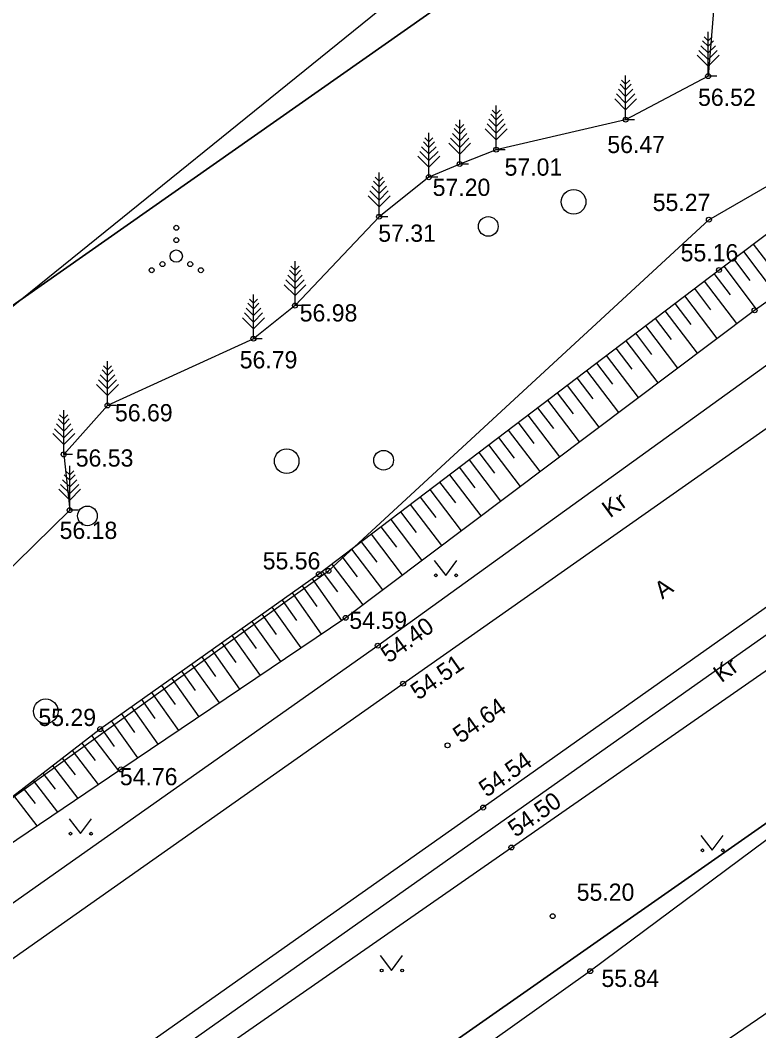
# Model space of a CAD drawing. Extents: x 642058 to 645301, y 6458176 to 6461004.
# Drawn here: x 643878.33 to 643908.34, y 6459086.54 to 6459127.61 of the extents above; entities that cross this region are included whole.
import ezdxf

# ---------------------------------------------------------------- set-up
doc = ezdxf.new("R2010")
doc.units = 0
for name, color, linetype in [('HALJASTUS', 7, 'Continuous'), ('KORGUS', 7, 'Continuous'), ('MOOTMPUNKT', 7, 'Continuous'), ('MOOTPIIR', 7, 'Continuous'), ('PIIR', 7, 'Continuous'), ('PUU', 7, 'Continuous'), ('RELJEEF', 7, 'Continuous'), ('SITRASS', 7, 'Continuous'), ('TEE', 7, 'Continuous')]:
    doc.layers.add(name, color=color, linetype=linetype)

msp = doc.modelspace()

# ---------------------------------------------------------------- linework, layer by layer
at = {"layer": 'HALJASTUS'}
for p, q in [((643895.151, 6459105.655), (643895.614, 6459105.048)), ((643895.614, 6459105.048), (643896.06, 6459105.655)), ((643880.31, 6459095.158), (643880.774, 6459094.551)), ((643880.774, 6459094.551), (643881.219, 6459095.158)), ((643905.98, 6459094.481), (643906.444, 6459093.874)), ((643906.444, 6459093.874), (643906.889, 6459094.481)), ((643892.95, 6459089.594), (643893.413, 6459088.988)), ((643893.413, 6459088.988), (643893.859, 6459089.594))]:
    msp.add_line(p, q, dxfattribs=at)
for points in [[(643843.769, 6459077.316), (643843.872, 6459073.785), (643845.121, 6459072.629), (643853.962, 6459077.421), (643870.588, 6459090.692), (643890.853, 6459105.231), (643906.309, 6459119.5), (643918.988, 6459126.805), (643935.421, 6459140.825), (643950.118, 6459149.557), (643967.545, 6459160.626), (643983.196, 6459170.534), (643998.709, 6459181.478), (644011.689, 6459189.906), (644012.901, 6459194.748), (644012.901, 6459196.596)], [(643853.962, 6459077.421), (643870.588, 6459090.692), (643890.853, 6459105.231), (643906.309, 6459119.5), (643918.988, 6459126.805), (643935.421, 6459140.825), (643950.118, 6459149.557), (643967.545, 6459160.626), (643983.196, 6459170.534), (643998.709, 6459181.478), (644011.756, 6459190.04)], [(643949.582, 6459160.474), (643946.212, 6459157.306), (643941.801, 6459155.487), (643936.305, 6459150.7), (643934.847, 6459149.125), (643933.252, 6459145.727), (643928.917, 6459143.968), (643926.271, 6459144.56), (643921.378, 6459142.193), (643915.06, 6459138.454), (643910.5, 6459136.147), (643906.696, 6459130.483), (643906.276, 6459125.332), (643902.926, 6459123.564), (643897.667, 6459122.346), (643896.182, 6459121.764), (643894.932, 6459121.226), (643892.908, 6459119.622), (643889.492, 6459116.01), (643887.802, 6459114.665), (643881.874, 6459111.953), (643880.093, 6459109.963), (643880.335, 6459107.696), (643874.531, 6459102.011)], [(643997.293, 6459152.07), (643997.663, 6459157.205), (643979.005, 6459143.441), (643962.294, 6459133.161), (643951.367, 6459125.626), (643929.796, 6459111.702), (643918.037, 6459101.27), (643901.488, 6459088.963), (643880.439, 6459073.972), (643861.859, 6459062.643), (643845.485, 6459051.674), (643826.581, 6459038.694), (643820.926, 6459035.175), (643815.824, 6459030.8), (643820.039, 6459024.768)]]:
    msp.add_lwpolyline(points, dxfattribs=at)
for centre, radius in [((643900.812, 6459120.227), 0.5), ((643897.344, 6459119.228), 0.4), ((643884.668, 6459119.172), 0.1), ((643884.668, 6459118.672), 0.1), ((643884.668, 6459118.022), 0.25), ((643884.103, 6459117.697), 0.1), ((643885.233, 6459117.697), 0.1), ((643883.668, 6459117.447), 0.1), ((643885.668, 6459117.447), 0.1), ((643889.153, 6459109.689), 0.5), ((643893.091, 6459109.727), 0.4), ((643881.056, 6459107.464), 0.4), ((643895.213, 6459105.048), 0.055), ((643896.042, 6459105.048), 0.055), ((643879.362, 6459099.524), 0.5), ((643880.373, 6459094.551), 0.055), ((643881.202, 6459094.551), 0.055), ((643906.043, 6459093.874), 0.055), ((643906.872, 6459093.874), 0.055), ((643893.012, 6459088.988), 0.055), ((643893.841, 6459088.988), 0.055)]:
    msp.add_circle(centre, radius, dxfattribs=at)
at = {"layer": 'KORGUS'}
for centre in [(643906.276, 6459125.332), (643902.926, 6459123.564), (643897.667, 6459122.346), (643896.182, 6459121.764), (643894.932, 6459121.226), (643892.908, 6459119.622), (643906.309, 6459119.5), (643906.72, 6459117.454), (643889.492, 6459116.01), (643908.164, 6459115.817), (643887.802, 6459114.665), (643881.874, 6459111.953), (643880.093, 6459109.963), (643880.335, 6459107.696), (643890.462, 6459105.095), (643891.55, 6459103.321), (643892.854, 6459102.189), (643893.882, 6459100.647), (643881.573, 6459098.799), (643895.691, 6459098.139), (643882.416, 6459097.161), (643897.137, 6459095.611), (643898.283, 6459093.987), (643899.962, 6459091.199), (643901.488, 6459088.963)]:
    msp.add_circle(centre, 0.1, dxfattribs=at)
at = {"layer": 'MOOTMPUNKT'}
msp.add_circle((643890.853, 6459105.231), 0.1, dxfattribs=at)
at = {"layer": 'MOOTPIIR'}
for points in [[(644215.384, 6459320.802), (644201.559, 6459345.199), (644180.415, 6459334.356), (644173.909, 6459318.362), (644132.977, 6459286.376), (644049.215, 6459223.215), (644006.657, 6459206.138), (643914.763, 6459145.688), (643865.157, 6459105.57), (643803.352, 6459055.421), (643773.805, 6459034.277), (643720.945, 6458997.14), (643689.501, 6458973.015), (643658.056, 6458947.263), (643618.209, 6458919.071), (643594.354, 6458898.198), (643579.445, 6458880.85), (643559.657, 6458854.013), (643498.394, 6458756.969), (643471.829, 6458715.766), (643425.475, 6458678.087)], [(643662.337, 6458902.457), (643712.271, 6458939.13), (643755.372, 6458895.759), (643777.058, 6458909.583), (643754.287, 6458930.998), (643736.939, 6458953.497), (643767.397, 6458976.983), (643804.978, 6459007.441), (643831.001, 6459034.819), (643878.71, 6459066.806), (643969.52, 6459128.882), (643990.393, 6459139.454), (644001.507, 6459137.827), (644020.211, 6459160.869), (644048.402, 6459186.621), (644140.838, 6459255.202), (644160.356, 6459254.389), (644192.071, 6459287.731), (644216.197, 6459302.911)]]:
    msp.add_lwpolyline(points, dxfattribs=at)
at = {"layer": 'PIIR'}
msp.add_lwpolyline([(643656.9, 6458899.63), (643722.88, 6458947.92), (643718.63, 6458952.16), (643800.07, 6459009.21), (643793.52, 6459014.42), (643827.31, 6459038.06), (643847.13, 6459051.93), (643867.91, 6459066.47), (643889.9, 6459081.86), (643927.84, 6459108.41), (643964.95, 6459134.38), (643993.52, 6459154.38), (644023.03, 6459175.03), (644190.9, 6459291.39), (644186.56, 6459318.64), (644157.96, 6459378.66), (644153.6, 6459299.18), (644034.36, 6459208.07), (644022.77, 6459217.59), (643809.18, 6459067.72), (643646.86, 6458953.41)], dxfattribs=at)
for points in [[(643612.66, 6459226.39), (643809.18, 6459067.72), (644022.77, 6459217.59), (643894.78, 6459322.73)], [(643927.84, 6459108.41), (643889.9, 6459081.86), (643954.73, 6459028.34), (643971.27, 6459072.31)]]:
    msp.add_lwpolyline(points, close=True, dxfattribs=at)
at = {"layer": 'PUU'}
for p, q in [((643906.276, 6459125.332), (643906.276, 6459127.132)), ((643906.276, 6459126.547), (643906.051, 6459126.772)), ((643906.276, 6459126.772), (643906.111, 6459126.937)), ((643906.276, 6459126.772), (643906.441, 6459126.937)), ((643906.276, 6459126.547), (643906.501, 6459126.772)), ((643906.276, 6459126.007), (643905.906, 6459126.377)), ((643906.276, 6459126.277), (643905.981, 6459126.572)), ((643906.276, 6459126.277), (643906.571, 6459126.572)), ((643906.276, 6459126.007), (643906.646, 6459126.377)), ((643906.276, 6459125.737), (643905.831, 6459126.182)), ((643906.276, 6459125.737), (643906.721, 6459126.182)), ((643902.926, 6459125.004), (643902.761, 6459125.169)), ((643902.926, 6459123.564), (643902.926, 6459125.364)), ((643902.926, 6459125.004), (643903.091, 6459125.169)), ((643906.636, 6459125.332), (643906.276, 6459125.332)), ((643902.926, 6459124.509), (643902.631, 6459124.804)), ((643902.926, 6459124.779), (643902.701, 6459125.004)), ((643902.926, 6459124.779), (643903.151, 6459125.004)), ((643902.926, 6459124.509), (643903.221, 6459124.804)), ((643902.926, 6459123.969), (643902.481, 6459124.414)), ((643902.926, 6459124.239), (643902.556, 6459124.609)), ((643902.926, 6459124.239), (643903.296, 6459124.609)), ((643902.926, 6459123.969), (643903.371, 6459124.414)), ((643897.667, 6459123.786), (643897.502, 6459123.951)), ((643897.667, 6459122.346), (643897.667, 6459124.146)), ((643897.667, 6459123.786), (643897.832, 6459123.951)), ((643896.182, 6459121.764), (643896.182, 6459123.564)), ((643897.667, 6459123.291), (643897.372, 6459123.586)), ((643897.667, 6459123.561), (643897.442, 6459123.786)), ((643897.667, 6459123.561), (643897.892, 6459123.786)), ((643897.667, 6459123.291), (643897.962, 6459123.586)), ((643903.286, 6459123.564), (643902.926, 6459123.564)), ((643894.932, 6459121.226), (643894.932, 6459123.026)), ((643896.182, 6459122.709), (643895.887, 6459123.004)), ((643896.182, 6459122.979), (643895.957, 6459123.204)), ((643896.182, 6459123.204), (643896.017, 6459123.369)), ((643896.182, 6459123.204), (643896.347, 6459123.369)), ((643896.182, 6459122.979), (643896.407, 6459123.204)), ((643896.182, 6459122.709), (643896.477, 6459123.004)), ((643897.667, 6459122.751), (643897.222, 6459123.196)), ((643897.667, 6459123.021), (643897.297, 6459123.391)), ((643897.667, 6459123.021), (643898.037, 6459123.391)), ((643897.667, 6459122.751), (643898.112, 6459123.196)), ((643894.932, 6459122.441), (643894.707, 6459122.666)), ((643894.932, 6459122.666), (643894.767, 6459122.831)), ((643894.932, 6459122.666), (643895.097, 6459122.831)), ((643894.932, 6459122.441), (643895.157, 6459122.666)), ((643896.182, 6459122.169), (643895.737, 6459122.614)), ((643896.182, 6459122.439), (643895.812, 6459122.809)), ((643896.182, 6459122.439), (643896.552, 6459122.809)), ((643896.182, 6459122.169), (643896.627, 6459122.614)), ((643894.932, 6459121.901), (643894.562, 6459122.271)), ((643894.932, 6459122.171), (643894.637, 6459122.466)), ((643894.932, 6459122.171), (643895.227, 6459122.466)), ((643894.932, 6459121.901), (643895.302, 6459122.271)), ((643898.027, 6459122.346), (643897.667, 6459122.346)), ((643894.932, 6459121.631), (643894.487, 6459122.076)), ((643894.932, 6459121.631), (643895.377, 6459122.076)), ((643896.542, 6459121.764), (643896.182, 6459121.764)), ((643892.908, 6459119.622), (643892.908, 6459121.422)), ((643892.908, 6459120.837), (643892.683, 6459121.062)), ((643892.908, 6459121.062), (643892.743, 6459121.227)), ((643892.908, 6459121.062), (643893.073, 6459121.227)), ((643892.908, 6459120.837), (643893.133, 6459121.062)), ((643895.292, 6459121.226), (643894.932, 6459121.226)), ((643892.908, 6459120.297), (643892.538, 6459120.667)), ((643892.908, 6459120.567), (643892.613, 6459120.862)), ((643892.908, 6459120.567), (643893.203, 6459120.862)), ((643892.908, 6459120.297), (643893.278, 6459120.667)), ((643892.908, 6459120.027), (643892.463, 6459120.472)), ((643892.908, 6459120.027), (643893.353, 6459120.472)), ((643893.268, 6459119.622), (643892.908, 6459119.622)), ((643889.492, 6459116.01), (643889.492, 6459117.81)), ((643889.492, 6459116.955), (643889.197, 6459117.25)), ((643889.492, 6459117.225), (643889.267, 6459117.45)), ((643889.492, 6459117.45), (643889.327, 6459117.615)), ((643889.492, 6459117.45), (643889.657, 6459117.615)), ((643889.492, 6459117.225), (643889.717, 6459117.45)), ((643889.492, 6459116.955), (643889.787, 6459117.25)), ((643889.492, 6459116.415), (643889.047, 6459116.86)), ((643889.492, 6459116.685), (643889.122, 6459117.055)), ((643889.492, 6459116.685), (643889.862, 6459117.055)), ((643889.492, 6459116.415), (643889.937, 6459116.86)), ((643887.802, 6459114.665), (643887.802, 6459116.465)), ((643887.802, 6459115.88), (643887.577, 6459116.105)), ((643887.802, 6459116.105), (643887.637, 6459116.27)), ((643887.802, 6459116.105), (643887.967, 6459116.27)), ((643887.802, 6459115.88), (643888.027, 6459116.105)), ((643889.852, 6459116.01), (643889.492, 6459116.01)), ((643887.802, 6459115.34), (643887.432, 6459115.71)), ((643887.802, 6459115.61), (643887.507, 6459115.905)), ((643887.802, 6459115.61), (643888.097, 6459115.905)), ((643887.802, 6459115.34), (643888.172, 6459115.71)), ((643887.802, 6459115.07), (643887.357, 6459115.515)), ((643887.802, 6459115.07), (643888.247, 6459115.515)), ((643888.162, 6459114.665), (643887.802, 6459114.665)), ((643881.874, 6459113.393), (643881.709, 6459113.558)), ((643881.874, 6459111.953), (643881.874, 6459113.753)), ((643881.874, 6459113.393), (643882.039, 6459113.558)), ((643881.874, 6459112.898), (643881.579, 6459113.193)), ((643881.874, 6459113.168), (643881.649, 6459113.393)), ((643881.874, 6459113.168), (643882.099, 6459113.393)), ((643881.874, 6459112.898), (643882.169, 6459113.193)), ((643881.874, 6459112.358), (643881.429, 6459112.803)), ((643881.874, 6459112.628), (643881.504, 6459112.998)), ((643881.874, 6459112.628), (643882.244, 6459112.998)), ((643881.874, 6459112.358), (643882.319, 6459112.803)), ((643882.234, 6459111.953), (643881.874, 6459111.953)), ((643880.093, 6459111.403), (643879.928, 6459111.568)), ((643880.093, 6459109.963), (643880.093, 6459111.763)), ((643880.093, 6459111.403), (643880.258, 6459111.568)), ((643880.093, 6459110.908), (643879.798, 6459111.203)), ((643880.093, 6459111.178), (643879.868, 6459111.403)), ((643880.093, 6459111.178), (643880.318, 6459111.403)), ((643880.093, 6459110.908), (643880.388, 6459111.203)), ((643880.093, 6459110.368), (643879.648, 6459110.813)), ((643880.093, 6459110.638), (643879.723, 6459111.008)), ((643880.093, 6459110.638), (643880.463, 6459111.008)), ((643880.093, 6459110.368), (643880.538, 6459110.813)), ((643880.453, 6459109.963), (643880.093, 6459109.963)), ((643880.335, 6459107.696), (643880.335, 6459109.496)), ((643880.335, 6459108.911), (643880.11, 6459109.136)), ((643880.335, 6459109.136), (643880.17, 6459109.301)), ((643880.335, 6459109.136), (643880.5, 6459109.301)), ((643880.335, 6459108.911), (643880.56, 6459109.136)), ((643880.335, 6459108.371), (643879.965, 6459108.741)), ((643880.335, 6459108.641), (643880.04, 6459108.936)), ((643880.335, 6459108.641), (643880.63, 6459108.936)), ((643880.335, 6459108.371), (643880.705, 6459108.741)), ((643880.335, 6459108.101), (643879.89, 6459108.546)), ((643880.335, 6459108.101), (643880.78, 6459108.546)), ((643880.695, 6459107.696), (643880.335, 6459107.696))]:
    msp.add_line(p, q, dxfattribs=at)
at = {"layer": 'RELJEEF'}
for p, q in [((643908.795, 6459117.622), (643908.124, 6459118.512)), ((643909.057, 6459116.444), (643907.725, 6459118.211)), ((643907.986, 6459117.034), (643907.325, 6459117.91)), ((643907.186, 6459116.442), (643906.527, 6459117.308)), ((643908.238, 6459115.869), (643906.926, 6459117.609)), ((643907.444, 6459115.276), (643906.129, 6459117.005)), ((643906.388, 6459115.839), (643905.731, 6459116.702)), ((643905.59, 6459115.236), (643904.935, 6459116.097)), ((643906.645, 6459114.674), (643905.333, 6459116.4)), ((643905.846, 6459114.073), (643904.537, 6459115.795)), ((643905.047, 6459113.472), (643903.741, 6459115.19)), ((643904.793, 6459114.632), (643904.139, 6459115.492)), ((643903.995, 6459114.029), (643903.343, 6459114.887)), ((643904.247, 6459112.871), (643902.945, 6459114.584)), ((643903.448, 6459112.27), (643902.149, 6459113.979)), ((643903.197, 6459113.426), (643902.547, 6459114.282)), ((643902.4, 6459112.823), (643901.751, 6459113.677)), ((643902.649, 6459111.669), (643901.353, 6459113.374)), ((643901.85, 6459111.068), (643900.557, 6459112.769)), ((643901.602, 6459112.22), (643900.955, 6459113.071)), ((643900.804, 6459111.617), (643900.159, 6459112.466)), ((643901.051, 6459110.467), (643899.761, 6459112.164)), ((643900.251, 6459109.866), (643898.965, 6459111.559)), ((643900.007, 6459111.014), (643899.363, 6459111.861)), ((643899.209, 6459110.411), (643898.567, 6459111.256)), ((643899.452, 6459109.265), (643898.169, 6459110.953)), ((643898.653, 6459108.663), (643897.372, 6459110.348)), ((643898.412, 6459109.807), (643897.77, 6459110.651)), ((643897.614, 6459109.204), (643896.974, 6459110.046)), ((643896.816, 6459108.601), (643896.178, 6459109.44)), ((643897.854, 6459108.062), (643896.576, 6459109.743)), ((643897.055, 6459107.461), (643895.78, 6459109.138)), ((643896.019, 6459107.998), (643895.382, 6459108.835)), ((643895.221, 6459107.395), (643894.586, 6459108.23)), ((643896.256, 6459106.86), (643894.984, 6459108.533)), ((643895.456, 6459106.259), (643894.188, 6459107.927)), ((643894.423, 6459106.792), (643893.79, 6459107.625)), ((643893.626, 6459106.189), (643892.994, 6459107.02)), ((643894.657, 6459105.658), (643893.392, 6459107.322)), ((643893.858, 6459105.057), (643892.596, 6459106.717)), ((643892.828, 6459105.585), (643892.198, 6459106.415)), ((643892.03, 6459104.982), (643891.402, 6459105.809)), ((643893.059, 6459104.456), (643891.8, 6459106.112)), ((643892.26, 6459103.855), (643891.004, 6459105.507)), ((643891.233, 6459104.379), (643890.606, 6459105.204)), ((643890.389, 6459103.78), (643889.793, 6459104.621)), ((643891.399, 6459103.219), (643890.201, 6459104.91)), ((643890.57, 6459102.66), (643889.385, 6459104.332)), ((643889.74, 6459102.101), (643888.569, 6459103.754)), ((643889.566, 6459103.212), (643888.977, 6459104.043)), ((643888.743, 6459102.643), (643888.161, 6459103.465)), ((643887.921, 6459102.074), (643887.345, 6459102.887)), ((643888.911, 6459101.541), (643887.753, 6459103.176)), ((643888.082, 6459100.982), (643886.937, 6459102.598)), ((643887.098, 6459101.506), (643886.529, 6459102.309)), ((643886.275, 6459100.937), (643885.713, 6459101.731)), ((643887.253, 6459100.423), (643886.121, 6459102.02)), ((643886.423, 6459099.863), (643885.305, 6459101.442)), ((643885.594, 6459099.304), (643884.489, 6459100.864)), ((643885.453, 6459100.369), (643884.897, 6459101.153)), ((643884.63, 6459099.8), (643884.081, 6459100.575)), ((643883.807, 6459099.231), (643883.265, 6459099.997)), ((643884.765, 6459098.745), (643883.673, 6459100.286)), ((643883.935, 6459098.186), (643882.857, 6459099.708)), ((643882.985, 6459098.663), (643882.449, 6459099.419)), ((643882.162, 6459098.094), (643881.633, 6459098.841)), ((643883.106, 6459097.626), (643882.041, 6459099.13)), ((643882.338, 6459097.108), (643881.235, 6459098.538)), ((643881.381, 6459097.53), (643880.839, 6459098.233)), ((643880.57, 6459096.945), (643880.047, 6459097.622)), ((643881.508, 6459096.547), (643880.443, 6459097.928)), ((643880.677, 6459095.986), (643879.651, 6459097.317)), ((643879.847, 6459095.425), (643878.859, 6459096.707)), ((643879.759, 6459096.359), (643879.255, 6459097.012)), ((643878.948, 6459095.773), (643878.463, 6459096.401)), ((643879.017, 6459094.864), (643878.067, 6459096.096))]:
    msp.add_line(p, q, dxfattribs=at)
for points in [[(644006.25, 6459185.006), (644005.15, 6459183.502), (643999.565, 6459179.73), (643983.725, 6459169.139), (643968.525, 6459158.68), (643952.451, 6459146.127), (643938.99, 6459137.375), (643920.169, 6459124.255), (643908.164, 6459115.817), (643891.55, 6459103.321), (643882.416, 6459097.161), (643870.638, 6459089.202), (643869.383, 6459088.846)], [(644006.25, 6459185.006), (644004.505, 6459184.607), (643998.711, 6459181.04), (643982.909, 6459170.297), (643967.521, 6459160.056), (643949.822, 6459149.291), (643936.363, 6459140.187), (643918.776, 6459126.542), (643906.72, 6459117.454), (643890.462, 6459105.095), (643881.573, 6459098.799), (643870.098, 6459089.951), (643869.383, 6459088.846)]]:
    msp.add_lwpolyline(points, dxfattribs=at)
at = {"layer": 'SITRASS'}
msp.add_lwpolyline([(644026.157, 6459184.842), (644016.606, 6459178.16), (644002.453, 6459168.295), (643990.728, 6459160.229), (643978.195, 6459151.474), (643964.012, 6459141.579), (643943.412, 6459127.216), (643926.83, 6459115.432), (643907.22, 6459101.609), (643882.033, 6459083.828), (643852.438, 6459063.228), (643847.358, 6459059.753)], dxfattribs=at)
at = {"layer": 'TEE'}
for points in [[(644030.572, 6459198.243), (644013.966, 6459187.936), (644000.604, 6459177.66), (643985.154, 6459167.092), (643969.48, 6459156.217), (643953.205, 6459144.987), (643940, 6459135.692), (643921.406, 6459122.227), (643909.19, 6459113.973), (643892.854, 6459102.189), (643872.389, 6459087.76), (643855.153, 6459075.547), (643838.441, 6459063.326), (643820.906, 6459050.599), (643808.741, 6459042.41), (643794.981, 6459032.736), (643781.758, 6459023.379), (643767.779, 6459013.708), (643754.16, 6459004.29), (643741.709, 6458995.729), (643726.123, 6458984.918), (643715.741, 6458977.466), (643698.005, 6458964.686)], [(643698.804, 6458963.743), (643716.535, 6458975.974), (643726.991, 6458983.46), (643742.569, 6458994.441), (643754.979, 6459003.299), (643768.532, 6459012.499), (643782.497, 6459022.463), (643795.509, 6459031.745), (643809.358, 6459041.582), (643821.431, 6459049.872), (643839.245, 6459062.298), (643855.954, 6459074.175), (643873.161, 6459086.06), (643893.882, 6459100.647), (643910.145, 6459112.076), (643922.526, 6459120.568), (643941.273, 6459133.824), (643954.222, 6459143.317), (643970.82, 6459154.219), (643986.343, 6459165.195), (644001.758, 6459176.328), (644015.409, 6459186.031), (644031.259, 6459197.191)], [(644034.774, 6459192.623), (644019.157, 6459181.036), (644005.366, 6459171.407), (643989.228, 6459160.188), (643974.168, 6459149.526), (643957.268, 6459138.042), (643944.201, 6459128.839), (643925.338, 6459115.433), (643913.595, 6459107.253), (643897.137, 6459095.611), (643876.395, 6459080.996), (643859.133, 6459068.925), (643842.728, 6459057.559), (643824.261, 6459044.493), (643812.663, 6459036.21), (643799.453, 6459026.987), (643785.926, 6459017.328), (643771.442, 6459007.284), (643759.149, 6458998.834), (643745.655, 6458989.599), (643730.5, 6458978.585), (643719.795, 6458970.843), (643702.196, 6458958.543)], [(643825.173, 6459043.359), (643843.546, 6459056.026), (643859.938, 6459067.346), (643877.103, 6459079.261), (643898.283, 6459093.987), (643914.595, 6459105.331), (643926.209, 6459113.99), (643945.206, 6459127.279), (643958.227, 6459136.478), (643975.135, 6459148.022), (643990.123, 6459158.906), (644006.246, 6459170.014), (644019.935, 6459180.01), (644035.742, 6459191.443)]]:
    msp.add_lwpolyline(points, dxfattribs=at)

# ---------------------------------------------------------------- texts
at = {"layer": 'KORGUS'}
for s, p in [('56.52', (643905.868, 6459124.126)), ('56.47', (643902.182, 6459122.208)), ('57.01', (643898.007, 6459121.289)), ('57.20', (643895.085, 6459120.468)), ('55.27', (643904.026, 6459119.854)), ('57.31', (643892.874, 6459118.603)), ('55.16', (643905.161, 6459117.808)), ('56.98', (643889.682, 6459115.364)), ('56.79', (643887.245, 6459113.459)), ('56.69', (643882.176, 6459111.307)), ('56.53', (643880.582, 6459109.467)), ('56.18', (643879.927, 6459106.527)), ('55.56', (643888.179, 6459105.29)), ('54.59', (643891.699, 6459102.871)), ('55.29', (643879.064, 6459098.926)), ('54.76', (643882.373, 6459096.519)), ('55.20', (643900.937, 6459091.824)), ('55.84', (643901.943, 6459088.321))]:
    msp.add_text(s, height=0.7, dxfattribs=at).set_placement(p)
for s, rotation, p in [('54.40', 35.8049, (643893.302, 6459101.457)), ('54.51', 35.098, (643894.501, 6459099.954)), ('54.64', 35.098, (643896.224, 6459098.196)), ('54.54', 35.2747, (643897.278, 6459096.006)), ('54.50', 34.8163, (643898.455, 6459094.378))]:
    msp.add_text(s, height=0.7, rotation=rotation, dxfattribs=at).set_placement(p)
at = {"layer": 'TEE'}
for s, p in [('Kr', (643902.293, 6459107.358)), ('A', (643904.419, 6459104.055)), ('Kr', (643906.817, 6459100.662))]:
    msp.add_text(s, height=0.7, rotation=36.2377, dxfattribs=at).set_placement(p)

doc.saveas('drawing.dxf')
